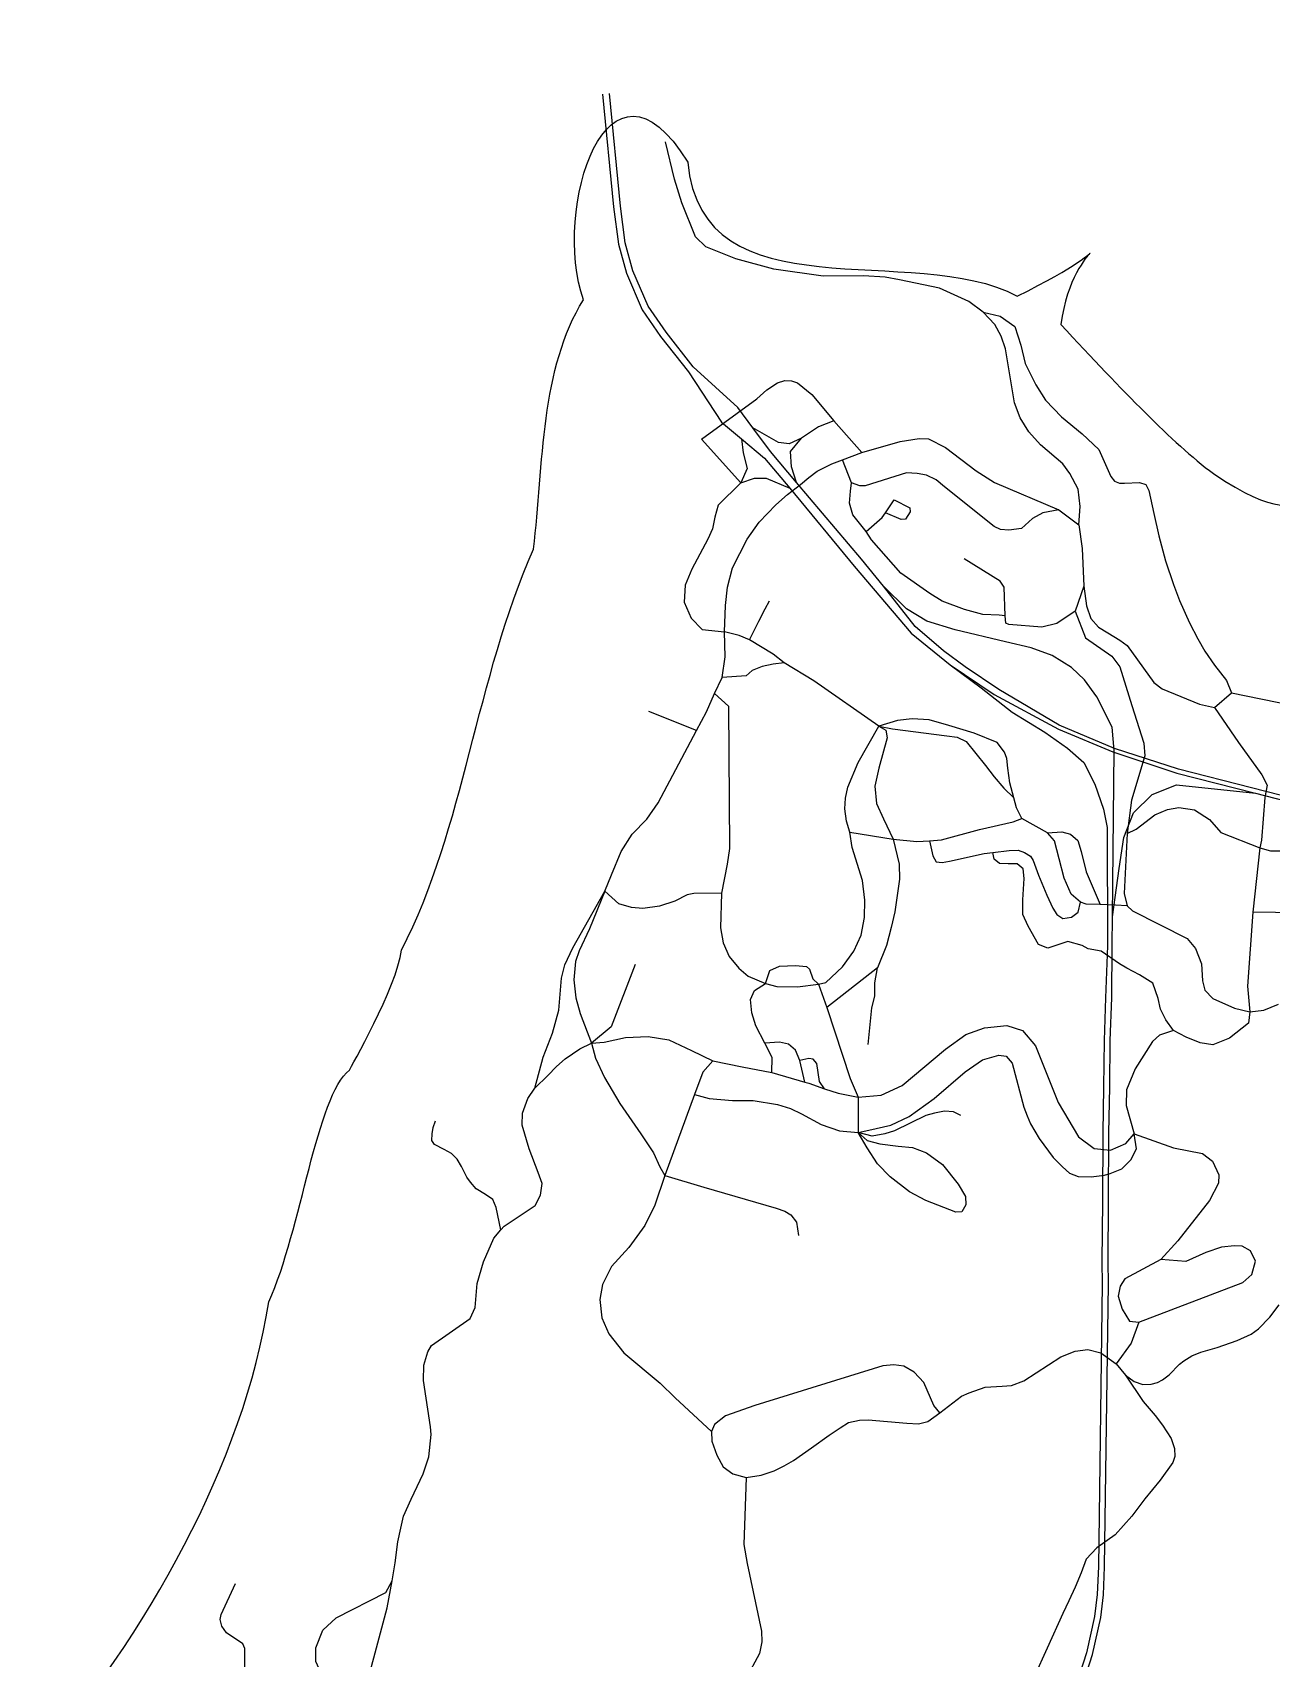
# Model space of a CAD drawing. Extents: x 0 to 264, y 89 to 356.
# Drawn here: x 51.69 to 83.96, y 261.56 to 303.9 of the extents above; entities that cross this region are included whole.
import ezdxf

# ---------------------------------------------------------------- set-up
doc = ezdxf.new("R2010")
doc.units = 0
doc.layers.get('0').update_dxf_attribs({"linetype": 'CONTINUOUS'})

msp = doc.modelspace()

# ---------------------------------------------------------------- linework, layer by layer
at = {"color": 4}
for points in [[(66.539401, 302.298585), (66.829339, 299.363915), (66.957222, 298.392675), (67.163377, 297.640815), (67.572379, 296.686111), (68.050833, 295.990478), (68.781744, 295.064437), (69.642742, 293.753647), (70.161988, 293.321494)], [(70.454131, 293.605921), (70.060563, 294.135088), (68.903012, 295.200036), (68.195252, 296.097412), (67.731129, 296.773202), (67.333151, 297.700347), (67.133611, 298.429053), (67.007935, 299.384861), (66.717994, 302.316224)], [(76.455764, 296.619967), (76.083143, 296.896674), (75.312544, 297.245044), (74.271849, 297.462222), (73.903637, 297.530574), (73.333681, 297.564748), (72.288575, 297.555943), (71.000936, 297.741151), (70.014262, 298.005734), (69.233742, 298.319927), (68.959236, 298.582306), (68.605355, 299.471966), (68.412431, 300.080508), (68.178714, 301.055058)], [(78.946155, 291.081356), (78.982533, 291.557606), (78.926312, 292.007397), (78.714645, 292.419704), (78.528333, 292.67106), (77.949558, 293.167153), (77.646389, 293.507803), (77.414879, 293.864992), (77.267153, 294.25856), (77.040051, 295.664159), (76.923194, 295.99599), (76.761137, 296.30026), (76.455764, 296.619967)], [(76.455764, 296.619967), (76.900044, 296.517438), (77.282588, 296.244035), (77.43803, 295.760069), (77.544964, 295.286024), (77.824982, 294.731502), (78.076338, 294.333524), (78.498567, 293.891451), (79.029938, 293.451579), (79.464298, 293.045885), (79.781798, 292.341433)], [(70.561067, 294.364393), (70.821242, 294.595903), (71.09795, 294.776703), (71.288673, 294.837335), (71.460651, 294.836207), (71.619401, 294.781086), (71.988714, 294.473509), (72.567492, 293.793308), (73.295095, 292.965409)], [(69.117986, 293.312675), (70.561067, 294.364393)], [(71.595147, 292.183786), (70.912742, 292.98856), (70.454131, 293.605921)], [(71.72303, 293.336926), (71.404426, 293.195815), (71.126615, 293.228889), (70.454131, 293.605921)], [(72.567492, 293.793333), (72.16731, 293.634583), (71.72303, 293.336926)], [(69.117986, 293.312675), (70.138838, 292.173863)], [(69.714401, 288.297716), (69.738644, 288.984532), (69.792661, 289.460782), (69.926056, 289.964591), (70.305292, 290.708732), (70.623896, 291.150808), (71.056048, 291.606111), (71.35701, 291.869591), (71.698764, 292.135278), (71.915943, 292.314974), (72.134225, 292.483647), (72.50905, 292.667752), (72.791272, 292.774689), (73.295095, 292.965409), (74.296103, 293.256451), (74.783377, 293.331415), (75.031422, 293.324811), (75.471294, 293.097701), (76.268351, 292.492467), (76.753421, 292.187091), (78.428012, 291.476024), (78.946155, 291.081356), (79.033246, 290.467299), (79.071831, 289.481728), (78.852449, 288.83019), (79.122544, 288.136762), (79.807153, 287.664923), (80.013308, 287.386008), (80.325296, 286.379488), (80.637284, 285.392814), (80.665947, 285.067595), (80.315373, 283.915556), (80.20072, 283.045738), (80.124653, 281.483593), (80.208436, 281.162785), (80.346242, 281.030494), (81.763966, 280.310607), (81.98776, 280.051535), (82.142101, 279.650252), (82.169646, 279.204869), (82.229178, 278.962335), (82.43423, 278.744053), (83.004186, 278.492701), (83.401061, 278.396787), (83.762672, 278.446397), (84.143012, 278.601842)], [(70.161988, 293.321494), (70.19947, 292.960998), (70.305303, 292.548688), (70.138838, 292.173863)], [(70.161988, 293.321494), (70.76171, 292.822091), (71.414349, 292.034956), (73.095556, 290.005383), (74.579426, 288.259133), (75.594766, 287.43341)], [(71.595147, 292.183786), (71.460651, 292.597197), (71.437508, 292.991867), (71.723038, 293.336926)], [(78.428012, 291.476024), (78.007986, 291.397752), (77.736787, 291.246718), (77.452361, 290.987647), (77.122734, 290.942449), (76.904452, 290.960088), (76.737986, 291.04277), (75.44704, 292.075746), (75.227657, 292.252135), (74.975201, 292.377814), (74.735972, 292.421911), (74.454853, 292.434047), (73.378881, 292.095603), (73.239974, 292.102207), (73.022796, 292.179378), (72.791283, 292.774689)], [(70.138838, 292.173863), (70.494923, 292.298439), (70.801397, 292.300697), (71.414349, 292.03501)], [(73.855131, 289.48724), (73.285172, 290.188385), (71.595147, 292.183786)], [(78.852449, 288.83019), (78.371787, 288.517101), (77.979324, 288.414576), (77.121631, 288.482924), (77.042256, 288.525921), (77.026818, 288.708925), (76.874686, 288.726564), (76.445841, 288.748605), (75.965183, 288.874282), (75.386407, 289.095871), (75.064496, 289.291003), (74.307127, 289.823474), (73.548655, 290.688883), (73.407544, 290.910473), (73.055867, 291.34704), (72.976492, 291.650208), (72.998533, 291.959992), (73.022776, 292.179375)], [(79.781798, 292.341433), (79.877708, 292.223472), (80.007796, 292.171659), (80.13678, 292.167256), (80.52704, 292.185996), (80.692405, 292.130875), (80.772881, 291.977637), (80.901867, 291.377915), (81.02644, 290.798036), (81.199522, 290.147601), (81.408984, 289.531343), (81.572145, 289.113522), (81.830113, 288.527027), (82.04178, 288.11472), (82.229192, 287.795013), (82.482752, 287.424597), (82.793637, 287.029929), (82.925928, 286.710222), (86.061242, 286.064192)], [(70.138838, 292.173863), (69.554547, 291.59178), (69.464149, 291.278688), (69.40572, 290.981034), (69.27894, 290.71204), (68.866631, 289.924905), (68.688037, 289.509287), (68.665996, 289.069419), (68.847897, 288.652701), (69.136734, 288.356147), (69.714406, 288.297716)], [(73.407544, 290.910478), (73.827569, 291.277588), (73.909149, 291.397752), (74.13625, 291.733994), (74.544149, 291.521224), (74.552954, 291.422006), (74.427278, 291.230183), (74.320341, 291.218047), (73.909134, 291.397744)], [(77.026824, 288.708925), (77.004782, 289.462986), (76.900052, 289.61402), (75.961883, 290.195)], [(79.823688, 280.876155), (79.866685, 285.20981), (79.814869, 285.81394), (79.419097, 286.605486), (79.092778, 287.049766), (78.753228, 287.368369), (78.251623, 287.683662), (77.705921, 287.882101), (77.036744, 288.038647), (75.722647, 288.345121), (74.982917, 288.576633), (74.455954, 288.895234), (73.855131, 289.48724)], [(87.247456, 283.261805), (81.544583, 284.720321), (79.877708, 285.25941), (78.436831, 285.865748), (76.864766, 286.790686), (75.982822, 287.387101), (75.417274, 287.802718), (74.684159, 288.432206), (73.855131, 289.487232)], [(79.071831, 289.481728), (79.141283, 288.974609), (79.258143, 288.646085), (79.456579, 288.417883), (79.702423, 288.270157), (80.016615, 288.075026), (80.201824, 287.937222), (80.896353, 286.97921), (81.120147, 286.811641), (82.089185, 286.414766), (82.481649, 286.325468), (83.102317, 285.417065), (83.709756, 284.571502), (83.849766, 284.305815)], [(70.364835, 288.088256), (70.61178, 288.576633), (70.777145, 288.89303), (70.891798, 289.104697)], [(60.205936, 260.182431), (60.929131, 262.881181), (61.060322, 263.583428), (61.136389, 264.051963), (61.211353, 264.598768), (61.284115, 264.949342), (61.352464, 265.265738), (61.558619, 265.707814), (61.868403, 266.363758), (62.013922, 266.812449), (62.077865, 267.393428), (62.054723, 267.596276), (61.872811, 268.801232), (61.889349, 269.195903), (61.986363, 269.545373), (62.084478, 269.709635), (63.09651, 270.410782), (63.224393, 270.699619), (63.27731, 271.329105), (63.442672, 271.891345), (63.707256, 272.503194), (63.891363, 272.722577), (63.974046, 272.819591), (64.785435, 273.358681), (64.927647, 273.627675), (64.965131, 273.928637), (64.86481, 274.211963), (64.625581, 274.832631), (64.442577, 275.444481), (64.454713, 275.758673), (64.595824, 276.143421), (64.772213, 276.409105), (64.99269, 277.221597), (65.237431, 277.840062), (65.400589, 278.445296), (65.474452, 279.274324), (65.558238, 279.627101), (65.766597, 280.070278), (66.603341, 281.544228), (66.77091, 281.969766), (67.028881, 282.577204), (67.313308, 283.029203), (67.693644, 283.416155), (67.991301, 283.839488), (68.990103, 285.723542), (69.250278, 286.214123), (69.458637, 286.687065), (69.652665, 287.110399), (69.73204, 287.645077), (69.714401, 288.297716)], [(80.208436, 281.162785), (79.898655, 281.177122), (79.499576, 281.199164), (79.136875, 281.207972), (78.992456, 281.257581), (78.745512, 281.46375), (78.560303, 281.884879), (78.436831, 282.388688), (78.313359, 282.857222), (78.132562, 283.060069), (77.465589, 283.435998), (77.325581, 283.709401), (77.252822, 283.970676), (77.144784, 284.360939), (77.094072, 284.746787), (77.069829, 285.001451), (77.009196, 285.159097), (76.822884, 285.411553), (76.220958, 285.657397), (75.557295, 285.859141), (75.045768, 286.006867), (74.603692, 286.03444), (74.220045, 285.988139), (73.733874, 285.841516), (72.041631, 287.02), (71.268827, 287.492942), (70.986605, 287.715633), (70.364835, 288.088256), (70.09474, 288.20401), (69.714401, 288.297716)], [(71.268827, 287.492942), (70.986605, 287.457665), (70.69777, 287.390417), (70.437595, 287.292299), (70.282153, 287.14678), (69.652665, 287.110399)], [(75.594766, 287.43341), (76.742394, 286.666119), (78.416988, 285.764331), (79.830303, 285.167917), (81.50269, 284.616703), (83.545494, 284.091944)], [(75.594766, 287.43341), (76.403951, 286.836996), (77.20652, 286.201996), (78.060903, 285.684956), (78.65401, 285.266034), (79.075139, 284.894514), (79.358465, 284.328966)], [(83.545494, 284.091944), (87.215486, 283.148264), (90.438992, 282.376564), (91.610877, 282.243169), (92.706692, 282.216725), (93.760617, 282.352324), (94.639254, 282.632342), (96.038238, 283.162609), (96.834192, 283.635552), (98.757935, 285.132653), (99.573732, 285.608903), (100.42591, 285.941838), (102.382726, 286.372887), (106.253359, 287.12254), (107.111049, 287.275778), (108.155051, 287.294518), (108.967544, 287.141279), (109.695147, 286.91087), (110.227621, 286.577936), (110.572683, 286.345325)], [(69.458637, 286.687065), (69.819131, 286.357438), (69.848897, 282.657683), (69.788264, 282.245373), (69.641641, 281.488004), (69.611875, 280.590625), (69.680226, 280.197058), (69.836769, 279.840972), (70.092533, 279.533395), (70.331762, 279.330548), (70.781553, 279.139828)], [(82.481649, 286.325468), (82.925928, 286.710216)], [(68.990103, 285.723542), (67.743256, 286.221842)], [(70.781553, 279.139828), (71.078107, 279.062657), (71.613889, 279.04832), (72.165103, 279.117772), (72.352518, 279.162978), (72.790183, 279.568673), (73.08784, 279.975468), (73.273048, 280.398801), (73.363447, 280.855208), (73.367849, 281.311615), (73.311625, 281.819835), (73.045941, 282.676425), (72.985305, 283.075504), (72.894912, 283.367647), (72.851919, 283.690661), (72.869558, 283.967369), (72.931294, 284.250694), (73.195877, 284.894514), (73.733863, 285.841502)], [(73.733863, 285.841502), (73.915764, 285.734565), (73.949938, 285.532822), (73.734964, 284.744583), (73.629131, 284.276049), (73.676535, 283.827361), (73.855131, 283.427178), (74.111996, 282.896911), (74.265234, 282.246476), (74.272939, 281.851806), (74.153878, 281.008447), (74.061272, 280.593933), (73.934495, 280.13091), (73.699675, 279.545522), (72.383385, 278.513647), (72.986415, 276.662665), (73.194774, 276.177595), (73.201378, 275.253758)], [(73.733863, 285.841502), (74.092153, 285.768742), (75.504367, 285.589046), (75.775563, 285.555972), (76.010381, 285.436911), (76.518603, 284.810731), (76.74019, 284.52079), (76.994853, 284.223133), (77.252822, 283.970676)], [(79.358465, 284.328966), (79.588871, 283.674123), (79.683681, 283.202284), (79.694715, 280.118786), (79.644003, 278.768308), (79.604317, 277.654853), (79.591081, 276.442178), (79.569039, 275.247145), (79.559105, 273.465617), (79.549199, 271.889141), (79.553602, 271.316981), (79.454383, 263.951641), (79.424617, 263.226242), (79.355165, 262.656286), (79.149011, 261.703786), (78.877812, 260.876963)], [(79.823688, 280.876155), (79.992361, 282.131824), (80.116937, 282.943213), (80.372701, 283.580417), (80.858871, 284.062178), (81.493871, 284.313534), (83.545494, 284.091944)], [(83.849766, 284.305815), (83.794645, 283.983907), (83.705347, 282.873758), (83.656839, 282.668706)], [(80.20072, 283.045738), (80.436641, 283.157083), (80.929426, 283.533012), (81.256849, 283.665303), (81.554506, 283.717119), (81.957994, 283.656484), (82.352665, 283.40954), (82.648117, 283.074401), (83.656839, 282.668706)], [(75.053472, 282.855018), (75.367665, 282.874858), (76.357647, 283.148261), (77.23849, 283.351108), (77.465589, 283.435995)], [(72.985311, 283.075504), (74.111996, 282.896911)], [(74.111996, 282.896911), (74.722742, 282.834072), (75.053472, 282.855012)], [(78.132562, 283.060069), (78.504079, 283.088732), (78.728976, 283.026996), (78.917492, 282.861633), (79.006787, 282.571692), (79.135772, 282.046937), (79.499576, 281.199167)], [(75.053472, 282.855018), (75.144974, 282.462551), (75.226553, 282.307109), (75.389715, 282.287269), (75.579331, 282.320342), (76.481119, 282.52429), (76.702708, 282.549662), (77.128246, 282.599254), (77.361963, 282.610289), (77.531736, 282.546349), (77.683871, 282.453743), (77.754426, 282.33799), (77.896641, 281.958754), (78.113819, 281.436199), (78.272569, 281.096652), (78.370687, 280.935698), (78.529437, 280.832069), (78.752127, 280.865143), (78.928516, 280.991922), (78.992456, 281.257606)], [(81.408984, 277.912822), (81.211649, 278.195044), (81.069437, 278.46955), (81.008801, 278.742953), (80.874306, 279.14534), (80.524835, 279.365826), (80.196312, 279.541111), (80.002284, 279.646944), (79.528238, 279.976572), (79.187588, 280.043819), (79.033246, 280.124298), (78.657317, 280.230131), (78.139174, 280.060355), (77.895537, 280.149653), (77.629853, 280.632518), (77.485435, 280.931276), (77.487693, 281.320435), (77.520766, 281.874956), (77.499825, 282.125208), (77.339972, 282.250885), (77.104051, 282.250885), (76.882464, 282.266322), (76.742454, 282.376567), (76.702768, 282.549648)], [(83.656839, 282.668706), (83.48045, 280.995216), (83.338238, 279.067065), (83.401075, 278.396787)], [(87.481173, 282.626813), (87.187924, 282.538619), (86.961926, 282.37546), (86.746952, 282.127412), (86.567256, 281.808812), (86.334645, 281.496824), (85.974149, 281.151762), (85.753662, 281.04152), (85.468133, 280.990808), (84.662256, 280.979773), (83.48045, 280.99521)], [(83.656839, 282.668706), (83.942369, 282.590435), (85.317101, 282.597039), (85.403089, 282.555146), (85.420728, 282.393088), (85.53428, 282.255285)], [(66.603341, 281.544228), (66.197647, 280.563063), (65.933063, 279.988699), (65.839357, 279.710885), (65.794159, 279.232431), (65.844869, 278.763897), (65.960625, 278.353794), (66.248359, 277.586502), (66.360808, 277.192935), (66.593421, 276.693534), (66.990296, 276.015537), (67.54151, 275.226199), (67.868933, 274.729002), (68.029887, 274.366301), (68.165486, 274.139203), (67.903107, 273.360885), (67.637423, 272.833925), (67.221806, 272.261762), (66.76981, 271.771181), (66.537197, 271.302647), (66.469949, 270.912387), (66.520658, 270.433933), (66.702562, 270.012803), (67.093922, 269.521119), (68.043117, 268.728472), (68.428966, 268.343724), (69.379262, 267.467292), (69.384765, 267.214835), (69.51816, 266.853238), (69.678011, 266.548966), (69.934878, 266.367065), (70.278837, 266.271155), (70.67572, 266.333994), (71.006451, 266.442032), (71.272135, 266.57322), (71.517978, 266.716535), (71.984306, 267.046162), (72.442917, 267.374689), (72.728447, 267.56651), (72.950033, 267.70652), (73.235563, 267.762744), (73.454949, 267.778182), (74.464774, 267.68668), (74.772353, 267.66684), (75.014887, 267.729679), (75.325772, 267.953473), (75.886908, 268.390026), (76.086451, 268.47822), (76.505373, 268.629254), (76.951857, 268.652396), (77.195494, 268.672237), (77.516301, 268.789094), (78.479825, 269.41307), (78.852449, 269.560796), (79.18428, 269.610405), (79.518315, 269.517803), (79.91519, 269.232273)], [(69.641641, 281.488004), (68.917343, 281.483602), (68.747569, 281.442812), (68.425658, 281.285165), (68.023272, 281.153974), (67.588915, 281.090034), (67.293465, 281.113176), (66.962734, 281.211294), (66.603341, 281.544228)], [(79.028838, 260.819635), (79.305548, 261.66079), (79.515008, 262.629828), (79.585563, 263.213012), (79.616433, 263.94723), (79.714547, 271.315877), (79.711245, 271.889141), (79.721151, 273.464514), (79.731085, 275.244938), (79.752026, 276.439974), (79.765263, 277.651546), (79.806052, 278.765), (79.818188, 280.12981), (79.823691, 280.876155)], [(67.386067, 279.628202), (66.766502, 278.005424), (66.248359, 277.586502)], [(70.781553, 279.139828), (70.89841, 279.47276), (71.149766, 279.585208), (71.566484, 279.608351), (71.85091, 279.584108), (71.932492, 279.510247), (72.019583, 279.261096), (72.165103, 279.117781), (72.383385, 278.513647)], [(73.454949, 277.551224), (73.553063, 278.507032), (73.631338, 278.804689), (73.63574, 279.156363), (73.69968, 279.545522)], [(70.948019, 276.815903), (70.960155, 277.207266), (70.765027, 277.584298), (70.530201, 278.037397), (70.432083, 278.373637), (70.392394, 278.720903), (70.500435, 278.956824), (70.781553, 279.139828)], [(83.401075, 278.396787), (83.361389, 278.103542), (82.869704, 277.71659), (82.43204, 277.542405), (82.102412, 277.594218), (81.745226, 277.736433), (81.408984, 277.912822), (81.045183, 277.793758), (80.864383, 277.629496), (80.414591, 276.918428), (80.189697, 276.366111), (80.179762, 275.96152), (80.384814, 275.21848), (81.411188, 274.86019), (82.163048, 274.711363), (82.429835, 274.514028), (82.592994, 274.155738), (82.583088, 273.935252), (82.352679, 273.488768), (81.524754, 272.432639), (81.082679, 271.950877), (80.144496, 271.442657), (80.021024, 271.251937), (79.970311, 270.998377), (80.076144, 270.654419), (80.266867, 270.343534), (80.508297, 270.31709), (80.312065, 269.769167), (79.91519, 269.232284), (80.162135, 268.936831), (80.624053, 268.248915), (80.932734, 267.88401), (81.125658, 267.633758), (81.349452, 267.289799), (81.440954, 267.031831), (81.445357, 266.81796), (81.390233, 266.661415), (81.065017, 266.201703), (80.665938, 265.714426), (80.327492, 265.262431), (79.889827, 264.782873), (79.412473, 264.437814), (79.13797, 264.150077), (79.007883, 263.790687), (78.85244, 263.413655), (78.685971, 263.056466), (78.531633, 262.726842), (78.121527, 261.830563), (77.779776, 261.083117)], [(64.772204, 276.409105), (65.112855, 276.737631), (65.337752, 276.97796), (65.568158, 277.178603), (65.948498, 277.435468), (66.248359, 277.586502), (66.581294, 277.610745), (67.139123, 277.73201), (67.726718, 277.756253), (68.269115, 277.669162), (68.85671, 277.392452), (69.409028, 277.127868), (70.173012, 276.968037), (70.948019, 276.815903), (71.812325, 276.566754), (71.909339, 276.545813), (72.322752, 276.395883), (72.677734, 276.27902), (73.194774, 276.177595), (73.801111, 276.230512), (74.343506, 276.477456), (75.473498, 277.424444), (76.00046, 277.806988), (76.486631, 277.983377), (77.070921, 278.041806), (77.482127, 277.913925), (77.817266, 277.512639), (78.405965, 276.040895), (78.938436, 275.141312), (79.346338, 274.843655), (79.772978, 274.798454), (80.172058, 274.971535), (80.384825, 275.21848)], [(71.812325, 276.566754), (71.680033, 277.128994), (71.562076, 277.401294), (71.386787, 277.560044), (71.146458, 277.614064), (70.765018, 277.584298)], [(69.409028, 277.127891), (69.148853, 276.830234), (68.932778, 276.24705), (68.165486, 274.139203)], [(72.322752, 276.395877), (72.194869, 276.585494), (72.123213, 277.056232), (72.025095, 277.163169), (71.915954, 277.18521), (71.680033, 277.128989)], [(73.201389, 275.253758), (73.4792, 275.316597), (74.045851, 275.444481), (74.523202, 275.673786), (75.178048, 276.145625), (75.989437, 276.841258), (76.438125, 277.149938), (76.859254, 277.27341), (77.051075, 277.246966), (77.208724, 277.059554), (77.516301, 275.918538), (77.598984, 275.691439), (77.689383, 275.485284), (77.910972, 275.101637), (78.279185, 274.606647), (78.522822, 274.359703), (78.706926, 274.19985), (78.926312, 274.108347), (79.263655, 274.10609), (79.616433, 274.145776), (79.763056, 274.185465), (80.065121, 274.310038), (80.304349, 274.543754), (80.452076, 274.833692), (80.384825, 275.21844)], [(68.932778, 276.24705), (69.317526, 276.142317), (69.923863, 276.089401), (70.460746, 276.091658), (71.09795, 275.98252), (71.434192, 275.878891), (71.721926, 275.742188), (72.232353, 275.465478), (72.710808, 275.301216), (73.201389, 275.253811)], [(75.869269, 275.699141), (75.68296, 275.792847), (75.444835, 275.811587), (75.18466, 275.761978), (74.957562, 275.701342), (74.140658, 275.30116), (73.890409, 275.223992), (73.566294, 275.157844), (73.201389, 275.253755)], [(63.891363, 272.722577), (63.768992, 273.305764), (63.679697, 273.514123), (63.494488, 273.639799), (63.249748, 273.794141), (63.100921, 273.962814), (63.008315, 274.091798), (62.863897, 274.368508), (62.751451, 274.562536), (62.604825, 274.71026), (62.418516, 274.817197), (62.164956, 274.948385), (62.095504, 275.048706), (62.098806, 275.219583), (62.12525, 275.389357), (62.186987, 275.556926)], [(73.201389, 275.253758), (73.431798, 275.047606), (73.76473, 274.966024), (74.244287, 274.902083), (74.616908, 274.865702), (74.978506, 274.725694), (75.396327, 274.42473), (75.806433, 273.915409), (75.998256, 273.594601), (76.00376, 273.373012), (75.902335, 273.190008), (75.744688, 273.186706), (74.961962, 273.487667), (74.53422, 273.710358), (74.03592, 274.099517), (73.700781, 274.440167), (73.435094, 274.855785), (73.20138, 275.25376)], [(68.165486, 274.139203), (69.181926, 273.834931), (71.064879, 273.285921), (71.285365, 273.206546), (71.443012, 273.11394), (71.588534, 272.922119), (71.644756, 272.575954)], [(80.508297, 270.317076), (83.218074, 271.351155), (83.453992, 271.560617), (83.545494, 271.908984), (83.413202, 272.173567), (83.198228, 272.294835), (82.999792, 272.306971), (82.665756, 272.267282), (82.254547, 272.130582), (81.728688, 271.900173), (81.082665, 271.950886)], [(80.162135, 268.936831), (80.384825, 268.769262), (80.614131, 268.695399), (80.831312, 268.703131), (80.995574, 268.748329), (81.126762, 268.812272), (81.297639, 268.944564), (81.568838, 269.223479), (81.68349, 269.311673), (81.89295, 269.438453), (82.123359, 269.536568), (82.546692, 269.66004), (83.071451, 269.843044), (83.435252, 270.001794), (83.625972, 270.148417), (83.922526, 270.449381), (84.167266, 270.770189)], [(75.325772, 267.953465), (75.172533, 268.1508), (74.904645, 268.750522), (74.65329, 269.016206), (74.385399, 269.171649), (74.126327, 269.209133), (73.838593, 269.179367), (70.505947, 268.151901), (69.739756, 267.878498), (69.453125, 267.6525), (69.379262, 267.467292)], [(70.278845, 266.271155), (70.216006, 264.53152), (70.305303, 264.036528), (70.682335, 262.274843), (70.687839, 261.993724), (70.626103, 261.690556), (70.276633, 261.02579), (69.863219, 260.226528), (69.70888, 259.875954), (69.618482, 259.48349), (69.619611, 258.905815), (69.65928, 258.394287)], [(57.57223, 260.065574), (57.464192, 260.352204), (57.253629, 261.037917), (57.224964, 261.310216), (57.220561, 261.821744), (57.172053, 261.939704), (56.747619, 262.229645), (56.619735, 262.400522), (56.576742, 262.573603), (56.608712, 262.708099), (56.980232, 263.513976)], [(58.825694, 255.988786), (58.706631, 256.494799), (58.799236, 257.732829), (58.876407, 258.553037), (59.007595, 259.078897), (59.27769, 259.672006), (59.393447, 259.891389), (59.459591, 260.224324), (59.448556, 260.587022), (59.277679, 261.023585), (59.071524, 261.484401), (59.070395, 261.834974), (59.251192, 262.296893), (59.606174, 262.616597), (60.897121, 263.273647), (61.060282, 263.583428)]]:
    msp.add_lwpolyline(points, dxfattribs=at)
at = {"color": 3}
for points in [[(66.04436, 296.941835), (65.208762, 299.291093), (66.679809, 303.903863), (68.758545, 300.529145)], [(68.758545, 300.529145), (69.128558, 296.487043), (74.657656, 298.485272), (77.33766, 297.039947)], [(77.33766, 297.039947), (80.537502, 298.578682), (78.806624, 298.710579), (78.474251, 296.29801)], [(64.743536, 290.447417), (64.993957, 292.64704), (64.932317, 295.183058), (66.04436, 296.941835)], [(78.474251, 296.29801), (80.144087, 294.515836), (81.336687, 293.260551), (82.449616, 292.415251)], [(82.449616, 292.415251), (85.735925, 290.199747), (84.449996, 293.488195), (85.472482, 290.607282)], [(61.300659, 280.006298), (62.964528, 283.226716), (63.229707, 287.053994), (64.743536, 290.447417)], [(59.947979, 276.88312), (59.953962, 276.909733), (61.190821, 279.046359), (61.300659, 280.006298)], [(57.846736, 270.845139), (58.70667, 272.753308), (59.085816, 276.198338), (59.947979, 276.88312)], [(51.69281, 258.702686), (54.672083, 262.180064), (57.203109, 266.668546), (57.846736, 270.845139)]]:
    msp.add_open_spline(points, degree=3, dxfattribs=at)

doc.saveas('drawing.dxf')
